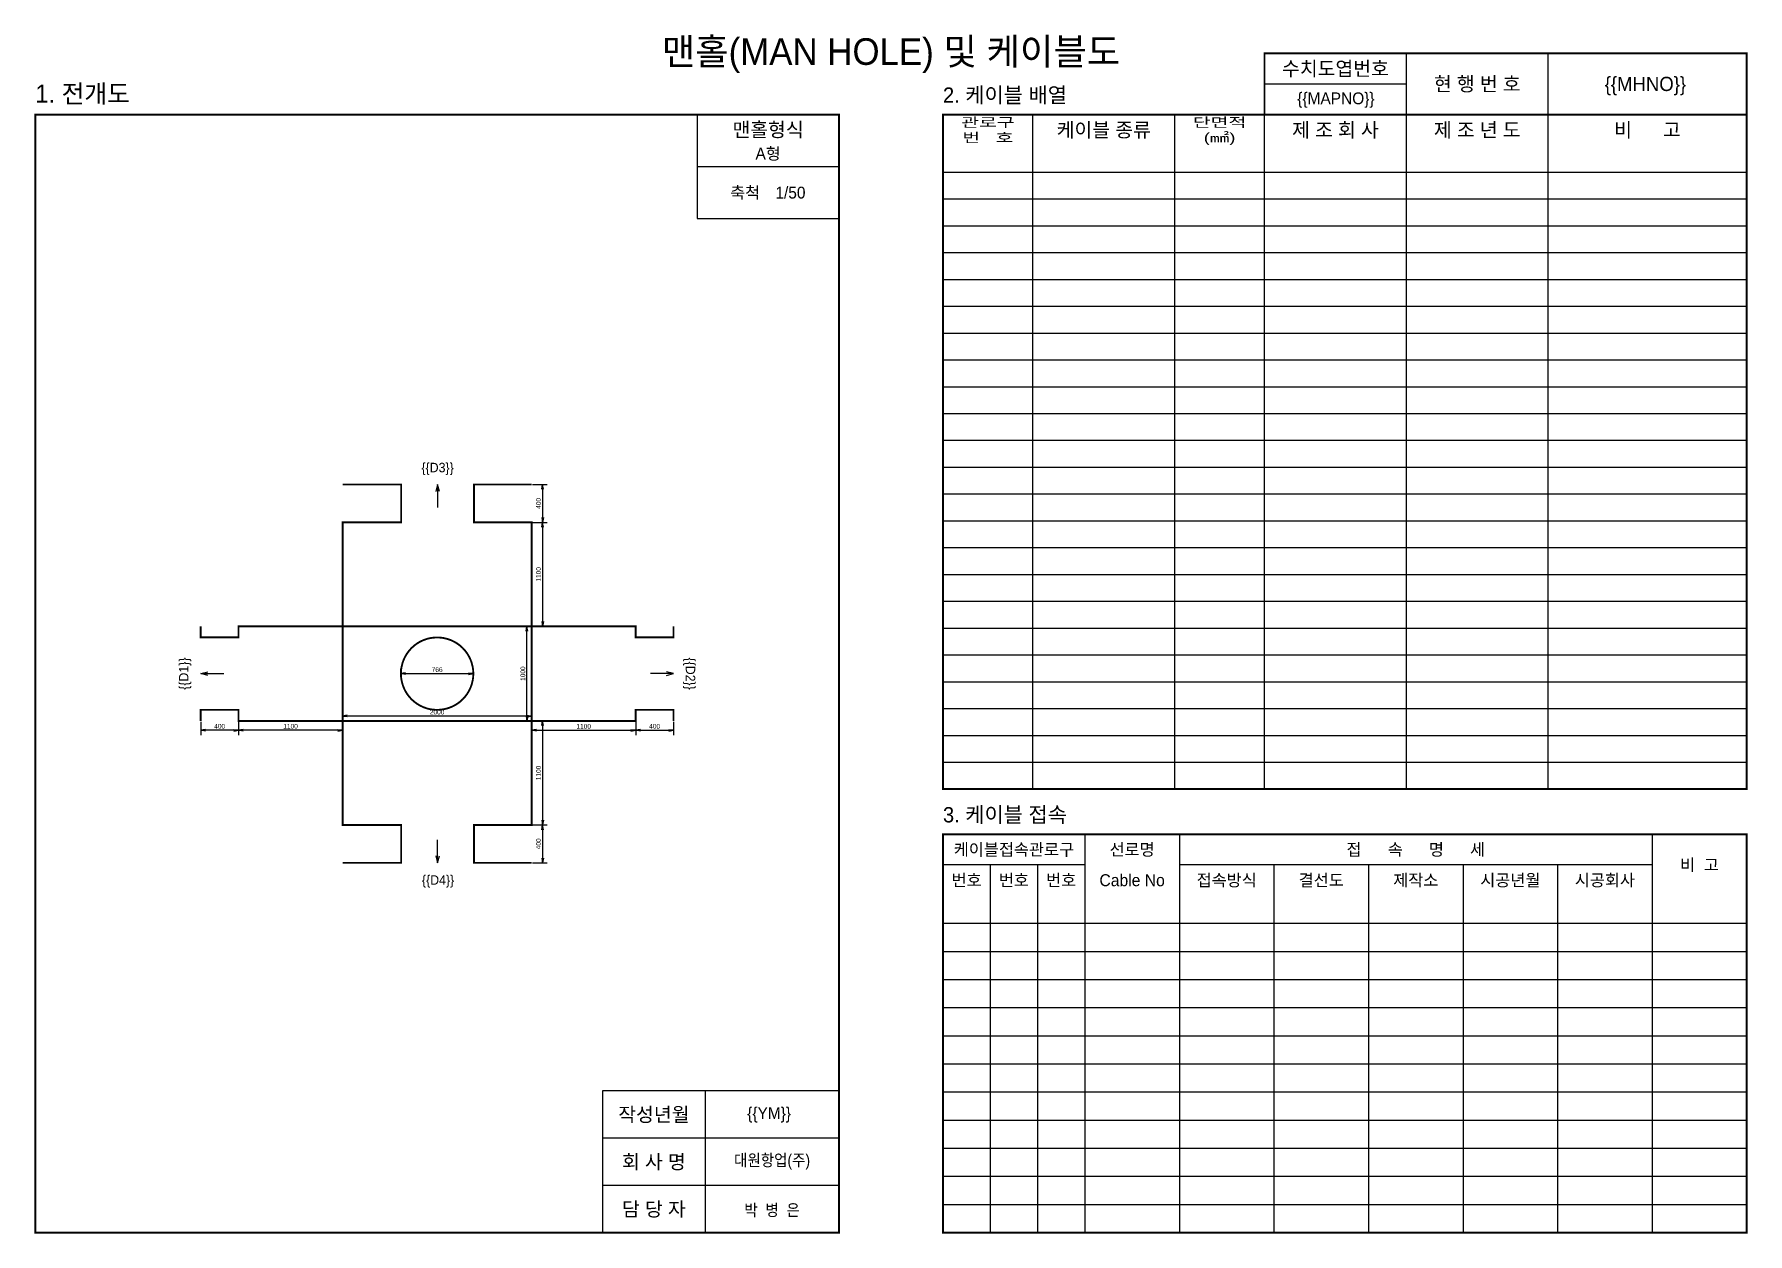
# Model space of a CAD drawing. Extents: x 135919 to 154040, y -156401 to -143717.
import ezdxf
from ezdxf.enums import TextEntityAlignment as Align

# ---------------------------------------------------------------- set-up
doc = ezdxf.new("R2010")
doc.units = 0
doc.header["$LTSCALE"] = 300
doc.linetypes.add('DASHED2', pattern=[0.375, 0.25, -0.125])
for name, color, linetype in [('arrow', 5, 'Continuous'), ('Attr', 7, 'Continuous'), ('con', 7, 'Continuous'), ('Dim', 5, 'Continuous'), ('FORM', 5, 'Continuous'), ('Form_Text', 7, 'Continuous'), ('mh', 7, 'Continuous')]:
    doc.layers.add(name, color=color, linetype=linetype)
doc.styles.add('Attr', font='')
doc.styles.add('DIM', font='')
doc.styles.add('Form_Text', font='')
doc.styles.get('Attr').set_extended_font_data('굴림')
doc.styles.get('DIM').set_extended_font_data('굴림')
doc.styles.get('Form_Text').set_extended_font_data('돋움')
doc.dimstyles.new('hjmh', dxfattribs={"dimscale": 0, "dimtxt": 50, "dimasz": 50, "dimexe": 50, "dimexo": 10, "dimgap": 17, "dimtad": 1, "dimdec": 0, "dimtxsty": 'DIM', "dimblk": 'OPEN', "dimcen": 2.5, "dimclrd": 5, "dimclre": 5, "dimclrt": 5, "dimazin": 3, "dimtfac": 10, "dimtdec": 0, "dimtmove": 2, "dimatfit": 3, "dimldrblk": 'OPEN'})

# ---------------------------------------------------------------- blocks, each defined once
blk = doc.blocks.new('_Open')
at = {"color": 0, "linetype": 'ByBlock', "lineweight": -2}
for p, q in [((-1, 0.17), (0, 0)), ((-1, -0.17), (0, 0)), ((0, 0), (-1, 0))]:
    blk.add_line(p, q, dxfattribs=at)
blk = doc.blocks.new('*D2')
at = {"layer": 'Defpoints', "color": 0, "transparency": 16777216}
for p in [(141129, -149978), (141180, -149978), (141180, -150978)]:
    blk.add_point(p, dxfattribs=at)
at = {"layer": 'Dim', "color": 5, "lineweight": -2, "transparency": 16777216}
for p, q in [((141170, -149978), (141079, -149978)), ((141129, -150928), (141129, -150028)), ((141170, -150978), (141079, -150978))]:
    blk.add_line(p, q, dxfattribs=at)
at = {"layer": 'Dim', "color": 5, "lineweight": -2, "transparency": 16777216, "xscale": 50, "yscale": 50, "zscale": 50}
for p, rotation in [((141129, -149978), 90), ((141129, -150978), 270)]:
    blk.add_blockref('_Open', p, dxfattribs=dict(at, rotation=rotation))
at = {"layer": 'Dim', "color": 5, "transparency": 16777216, "insert": (141087, -150478), "char_height": 50, "attachment_point": 5, "rotation": 90, "style": 'DIM'}
blk.add_mtext('\\A1;1000', dxfattribs=at)
blk = doc.blocks.new('*D3')
at = {"layer": 'Defpoints', "color": 0, "transparency": 16777216}
for p in [(139180, -150918), (139180, -150927), (141180, -150978)]:
    blk.add_point(p, dxfattribs=at)
at = {"layer": 'Dim', "color": 5, "lineweight": -2, "transparency": 16777216}
for p, q in [((139180, -150928), (139180, -150977)), ((141130, -150927), (139230, -150927)), ((141180, -150968), (141180, -150877))]:
    blk.add_line(p, q, dxfattribs=at)
at = {"layer": 'Dim', "color": 5, "lineweight": -2, "transparency": 16777216, "xscale": 50, "yscale": 50, "zscale": 50, "rotation": 180}
blk.add_blockref('_Open', (139180, -150927), dxfattribs=at)
at = {"layer": 'Dim', "color": 5, "lineweight": -2, "transparency": 16777216, "xscale": 50, "yscale": 50, "zscale": 50}
blk.add_blockref('_Open', (141180, -150927), dxfattribs=at)
at = {"layer": 'Dim', "color": 5, "transparency": 16777216, "insert": (140180, -150885), "char_height": 50, "attachment_point": 5, "style": 'DIM'}
blk.add_mtext('\\A1;2000', dxfattribs=at)
blk = doc.blocks.new('arrow')
at = {"layer": 'Dim', "color": 0}
blk.add_line((-150, 0), (-487, 0), dxfattribs=at)
at = {"layer": 'Dim', "color": 0, "linetype": 'ByBlock'}
for p, q in [((-150, 40), (0, 0)), ((0, 0), (-150, -40)), ((0, 0), (-150, 0))]:
    blk.add_line(p, q, dxfattribs=at)
blk = doc.blocks.new('*D4')
at = {"layer": 'Defpoints', "color": 0, "transparency": 16777216}
for p in [(139797, -150478), (140563, -150478), (140563, -150478)]:
    blk.add_point(p, dxfattribs=at)
at = {"layer": 'mh', "color": 5, "lineweight": -2, "transparency": 16777216}
for p, q in [((139797, -150468), (139797, -150428)), ((139847, -150478), (140513, -150478)), ((140563, -150468), (140563, -150428))]:
    blk.add_line(p, q, dxfattribs=at)
at = {"layer": 'mh', "color": 5, "lineweight": -2, "transparency": 16777216, "xscale": 50, "yscale": 50, "zscale": 50, "rotation": 180}
blk.add_blockref('_Open', (139797, -150478), dxfattribs=at)
at = {"layer": 'mh', "color": 5, "lineweight": -2, "transparency": 16777216, "xscale": 50, "yscale": 50, "zscale": 50}
blk.add_blockref('_Open', (140563, -150478), dxfattribs=at)
at = {"layer": 'mh', "color": 5, "transparency": 16777216, "insert": (140180, -150436), "char_height": 50, "attachment_point": 5, "style": 'DIM'}
blk.add_mtext('\\A1;766', dxfattribs=at)
blk = doc.blocks.new('*D5')
at = {"layer": 'Defpoints', "color": 0, "transparency": 16777216}
for p in [(141180, -150978), (141180, -152078), (141295, -152078)]:
    blk.add_point(p, dxfattribs=at)
at = {"layer": 'Dim', "color": 5, "lineweight": -2, "transparency": 16777216}
for p, q in [((141190, -150978), (141345, -150978)), ((141295, -151028), (141295, -152028)), ((141190, -152078), (141345, -152078))]:
    blk.add_line(p, q, dxfattribs=at)
at = {"layer": 'Dim', "color": 5, "lineweight": -2, "transparency": 16777216, "xscale": 50, "yscale": 50, "zscale": 50}
for p, rotation in [((141295, -150978), 90), ((141295, -152078), 270)]:
    blk.add_blockref('_Open', p, dxfattribs=dict(at, rotation=rotation))
at = {"layer": 'Dim', "color": 5, "transparency": 16777216, "insert": (141252, -151528), "char_height": 50, "attachment_point": 5, "rotation": 90, "style": 'DIM'}
blk.add_mtext('\\A1;1100', dxfattribs=at)
blk = doc.blocks.new('*D6')
at = {"layer": 'Defpoints', "color": 0, "transparency": 16777216}
for p in [(141180, -150978), (142280, -150978), (142280, -151077)]:
    blk.add_point(p, dxfattribs=at)
at = {"layer": 'Dim', "color": 5, "lineweight": -2, "transparency": 16777216}
for p, q in [((141180, -150988), (141180, -151127)), ((141230, -151077), (142230, -151077)), ((142280, -150988), (142280, -151127))]:
    blk.add_line(p, q, dxfattribs=at)
at = {"layer": 'Dim', "color": 5, "lineweight": -2, "transparency": 16777216, "xscale": 50, "yscale": 50, "zscale": 50, "rotation": 180}
blk.add_blockref('_Open', (141180, -151077), dxfattribs=at)
at = {"layer": 'Dim', "color": 5, "lineweight": -2, "transparency": 16777216, "xscale": 50, "yscale": 50, "zscale": 50}
blk.add_blockref('_Open', (142280, -151077), dxfattribs=at)
at = {"layer": 'Dim', "color": 5, "transparency": 16777216, "insert": (141730, -151035), "char_height": 50, "attachment_point": 5, "style": 'DIM'}
blk.add_mtext('\\A1;1100', dxfattribs=at)
blk = doc.blocks.new('*D7')
at = {"layer": 'Defpoints', "color": 0, "transparency": 16777216}
for p in [(142280, -150978), (142680, -150978), (142680, -151077)]:
    blk.add_point(p, dxfattribs=at)
at = {"layer": 'Dim', "color": 5, "lineweight": -2, "transparency": 16777216}
for p, q in [((142280, -150988), (142280, -151127)), ((142330, -151077), (142630, -151077)), ((142680, -150988), (142680, -151127))]:
    blk.add_line(p, q, dxfattribs=at)
at = {"layer": 'Dim', "color": 5, "lineweight": -2, "transparency": 16777216, "xscale": 50, "yscale": 50, "zscale": 50, "rotation": 180}
blk.add_blockref('_Open', (142280, -151077), dxfattribs=at)
at = {"layer": 'Dim', "color": 5, "lineweight": -2, "transparency": 16777216, "xscale": 50, "yscale": 50, "zscale": 50}
blk.add_blockref('_Open', (142680, -151077), dxfattribs=at)
at = {"layer": 'Dim', "color": 5, "transparency": 16777216, "insert": (142480, -151035), "char_height": 50, "attachment_point": 5, "style": 'DIM'}
blk.add_mtext('\\A1;400', dxfattribs=at)
blk = doc.blocks.new('*D8')
at = {"layer": 'Defpoints', "color": 0, "transparency": 16777216}
for p in [(141180, -152078), (141180, -152478), (141295, -152478)]:
    blk.add_point(p, dxfattribs=at)
at = {"layer": 'Dim', "color": 5, "lineweight": -2, "transparency": 16777216}
for p, q in [((141190, -152078), (141345, -152078)), ((141295, -152128), (141295, -152428)), ((141190, -152478), (141345, -152478))]:
    blk.add_line(p, q, dxfattribs=at)
at = {"layer": 'Dim', "color": 5, "lineweight": -2, "transparency": 16777216, "xscale": 50, "yscale": 50, "zscale": 50}
for p, rotation in [((141295, -152078), 90), ((141295, -152478), 270)]:
    blk.add_blockref('_Open', p, dxfattribs=dict(at, rotation=rotation))
at = {"layer": 'Dim', "color": 5, "transparency": 16777216, "insert": (141252, -152278), "char_height": 50, "attachment_point": 5, "rotation": 90, "style": 'DIM'}
blk.add_mtext('\\A1;400', dxfattribs=at)
blk = doc.blocks.new('*D9')
at = {"layer": 'Defpoints', "color": 0, "transparency": 16777216}
for p in [(138080, -150978), (138080, -151077), (139180, -150978)]:
    blk.add_point(p, dxfattribs=at)
at = {"layer": 'Dim', "color": 5, "lineweight": -2, "transparency": 16777216}
for p, q in [((138080, -150988), (138080, -151127)), ((139130, -151077), (138130, -151077)), ((139180, -150988), (139180, -151127))]:
    blk.add_line(p, q, dxfattribs=at)
at = {"layer": 'Dim', "color": 5, "lineweight": -2, "transparency": 16777216, "xscale": 50, "yscale": 50, "zscale": 50, "rotation": 180}
blk.add_blockref('_Open', (138080, -151077), dxfattribs=at)
at = {"layer": 'Dim', "color": 5, "lineweight": -2, "transparency": 16777216, "xscale": 50, "yscale": 50, "zscale": 50}
blk.add_blockref('_Open', (139180, -151077), dxfattribs=at)
at = {"layer": 'Dim', "color": 5, "transparency": 16777216, "insert": (138630, -151035), "char_height": 50, "attachment_point": 5, "style": 'DIM'}
blk.add_mtext('\\A1;1100', dxfattribs=at)
blk = doc.blocks.new('*D10')
at = {"layer": 'Defpoints', "color": 0, "transparency": 16777216}
for p in [(137680, -150978), (137680, -151077), (138080, -150978)]:
    blk.add_point(p, dxfattribs=at)
at = {"layer": 'Dim', "color": 5, "lineweight": -2, "transparency": 16777216}
for p, q in [((137680, -150988), (137680, -151127)), ((138030, -151077), (137730, -151077)), ((138080, -150988), (138080, -151127))]:
    blk.add_line(p, q, dxfattribs=at)
at = {"layer": 'Dim', "color": 5, "lineweight": -2, "transparency": 16777216, "xscale": 50, "yscale": 50, "zscale": 50, "rotation": 180}
blk.add_blockref('_Open', (137680, -151077), dxfattribs=at)
at = {"layer": 'Dim', "color": 5, "lineweight": -2, "transparency": 16777216, "xscale": 50, "yscale": 50, "zscale": 50}
blk.add_blockref('_Open', (138080, -151077), dxfattribs=at)
at = {"layer": 'Dim', "color": 5, "transparency": 16777216, "insert": (137880, -151035), "char_height": 50, "attachment_point": 5, "style": 'DIM'}
blk.add_mtext('\\A1;400', dxfattribs=at)
blk = doc.blocks.new('*D11')
at = {"layer": 'Defpoints', "color": 0, "transparency": 16777216}
for p in [(141180, -148878), (141180, -149978), (141295, -149978)]:
    blk.add_point(p, dxfattribs=at)
at = {"layer": 'Dim', "color": 5, "lineweight": -2, "transparency": 16777216}
for p, q in [((141190, -148878), (141345, -148878)), ((141295, -148928), (141295, -149928)), ((141190, -149978), (141345, -149978))]:
    blk.add_line(p, q, dxfattribs=at)
at = {"layer": 'Dim', "color": 5, "lineweight": -2, "transparency": 16777216, "xscale": 50, "yscale": 50, "zscale": 50}
for p, rotation in [((141295, -148878), 90), ((141295, -149978), 270)]:
    blk.add_blockref('_Open', p, dxfattribs=dict(at, rotation=rotation))
at = {"layer": 'Dim', "color": 5, "transparency": 16777216, "insert": (141252, -149428), "char_height": 50, "attachment_point": 5, "rotation": 90, "style": 'DIM'}
blk.add_mtext('\\A1;1100', dxfattribs=at)
blk = doc.blocks.new('*D12')
at = {"layer": 'Defpoints', "color": 0, "transparency": 16777216}
for p in [(141180, -148478), (141180, -148878), (141295, -148878)]:
    blk.add_point(p, dxfattribs=at)
at = {"layer": 'Dim', "color": 5, "lineweight": -2, "transparency": 16777216}
for p, q in [((141190, -148478), (141345, -148478)), ((141295, -148528), (141295, -148828)), ((141190, -148878), (141345, -148878))]:
    blk.add_line(p, q, dxfattribs=at)
at = {"layer": 'Dim', "color": 5, "lineweight": -2, "transparency": 16777216, "xscale": 50, "yscale": 50, "zscale": 50}
for p, rotation in [((141295, -148478), 90), ((141295, -148878), 270)]:
    blk.add_blockref('_Open', p, dxfattribs=dict(at, rotation=rotation))
at = {"layer": 'Dim', "color": 5, "transparency": 16777216, "insert": (141252, -148678), "char_height": 50, "attachment_point": 5, "rotation": 90, "style": 'DIM'}
blk.add_mtext('\\A1;400', dxfattribs=at)

msp = doc.modelspace()

# ---------------------------------------------------------------- linework, layer by layer
at = {"layer": 'con', "lineweight": 0, "const_width": 20}
for points in [[(139179.9, -149978.2), (139179.9, -148878.2), (139799.9, -148878.2), (139799.9, -148478.2), (139179.9, -148478.2)], [(141179.9, -149978.2), (141179.9, -148878.2), (140569.9, -148878.2), (140569.9, -148478.2), (141179.9, -148478.2)], [(139179.9, -149978.2), (138079.9, -149978.2), (138079.9, -150095.2), (137679.9, -150095.2), (137679.9, -149978.2)], [(141179.9, -149978.2), (142279.9, -149978.2), (142279.9, -150095.2), (142679.9, -150095.2), (142679.9, -149978.2)], [(139179.9, -150978.2), (138079.9, -150978.2), (138079.9, -150861.2), (137679.9, -150861.2), (137679.9, -150978.2)], [(141179.9, -150978.2), (142279.9, -150978.2), (142279.9, -150861.2), (142679.9, -150861.2), (142679.9, -150978.2)], [(139179.9, -150978.2), (139179.9, -152078.2), (139799.9, -152078.2), (139799.9, -152478.2), (139179.9, -152478.2)], [(141179.9, -152478.2), (140569.9, -152478.2), (140569.9, -152078.2), (141179.9, -152078.2), (141179.9, -150978.2)]]:
    msp.add_lwpolyline(points, dxfattribs=at)
msp.add_lwpolyline([(141179.9, -149978.2), (139179.9, -149978.2), (139179.9, -150978.2), (141179.9, -150978.2)], close=True, dxfattribs=at)
at = {"layer": 'FORM', "linetype": 'Continuous'}
for points, const_width in [([(148929.9, -144566.2), (148929.9, -143917.9), (150429.9, -143917.9), (154029.9, -143917.9), (154029.9, -144566.2)], 20.8), ([(135929.9, -144566.2), (144429.9, -144566.2), (144429.9, -156390.2), (135929.9, -156390.2), (135929.9, -144566.2)], 20.8), ([(154029.9, -151697.7), (145529.9, -151697.7), (145529.9, -144566.2), (154029.9, -144566.2), (154029.9, -151697.7)], 20.8), ([(145529.9, -144890.4), (154029.9, -144890.4)], 0.0833), ([(145529.9, -156390.2), (154029.9, -156390.2), (154029.9, -152176.1), (145529.9, -152176.1), (145529.9, -156390.2)], 20.8), ([(154029.9, -152824.4), (145529.9, -152824.4)], 0.0833)]:
    msp.add_lwpolyline(points, dxfattribs=dict(at, const_width=const_width))
for points in [[(150429.9, -151697.7), (150429.9, -143917.9)], [(151929.9, -151697.7), (151929.9, -143917.9)], [(148929.9, -144242.1), (150429.9, -144242.1)], [(142929.9, -144566.2), (142929.9, -145116.2), (142929.9, -145666.2), (144429.9, -145666.2)], [(146479.9, -151697.7), (146479.9, -144566.2)], [(147979.9, -151697.7), (147979.9, -144566.2)], [(148929.9, -151697.7), (148929.9, -144566.2)], [(142929.9, -145116.2), (144429.9, -145116.2)], [(145529.9, -145174.2), (154029.9, -145174.2)], [(145529.9, -145457.9), (154029.9, -145457.9)], [(145529.9, -145741.5), (154029.9, -145741.5)], [(145529.9, -146025.2), (154029.9, -146025.2)], [(145529.9, -146308.8), (154029.9, -146308.8)], [(145529.9, -146592.5), (154029.9, -146592.5)], [(145529.9, -146876.1), (154029.9, -146876.1)], [(145529.9, -147159.7), (154029.9, -147159.7)], [(145529.9, -147443.4), (154029.9, -147443.4)], [(145529.9, -147727), (154029.9, -147727)], [(145529.9, -148010.7), (154029.9, -148010.7)], [(145529.9, -148294.3), (154029.9, -148294.3)], [(145529.9, -148578), (154029.9, -148578)], [(145529.9, -148861.6), (154029.9, -148861.6)], [(145529.9, -149145.3), (154029.9, -149145.3)], [(145529.9, -149428.9), (154029.9, -149428.9)], [(145529.9, -149712.6), (154029.9, -149712.6)], [(145529.9, -149996.2), (154029.9, -149996.2)], [(145529.9, -150279.8), (154029.9, -150279.8)], [(145529.9, -150563.5), (154029.9, -150563.5)], [(145529.9, -150847.1), (154029.9, -150847.1)], [(145529.9, -151130.8), (154029.9, -151130.8)], [(145529.9, -151414.4), (154029.9, -151414.4)], [(147029.9, -152176.1), (147029.9, -156390.2)], [(148029.9, -152176.1), (148029.9, -156390.2)], [(153029.9, -152176.1), (153029.9, -156390.2)], [(147029.9, -152500.2), (145529.9, -152500.2)], [(146029.9, -152500.2), (146029.9, -156390.2)], [(146529.9, -152500.2), (146529.9, -156390.2)], [(153029.9, -152500.2), (148029.9, -152500.2)], [(149029.9, -152500.2), (149029.9, -156390.2)], [(150029.9, -152500.2), (150029.9, -156390.2)], [(151029.9, -152500.2), (151029.9, -156390.2)], [(152029.9, -152500.2), (152029.9, -156390.2)], [(154029.9, -153121.7), (145529.9, -153121.7)], [(154029.9, -153418.9), (145529.9, -153418.9)], [(154029.9, -153716.1), (145529.9, -153716.1)], [(154029.9, -154013.2), (145529.9, -154013.2)], [(154029.9, -154310.4), (145529.9, -154310.4)], [(154029.9, -154607.6), (145529.9, -154607.6)], [(144429.9, -154890.2), (141929.9, -154890.2), (141929.9, -156390.2)], [(154029.9, -154904.7), (145529.9, -154904.7)], [(154029.9, -155201.9), (145529.9, -155201.9)], [(144429.9, -155390.2), (141929.9, -155390.2)], [(154029.9, -155499.1), (145529.9, -155499.1)], [(154029.9, -155796.2), (145529.9, -155796.2)], [(144429.9, -155890.2), (141929.9, -155890.2)], [(154029.9, -156093.4), (145529.9, -156093.4)]]:
    msp.add_lwpolyline(points, dxfattribs=at)
at = {"layer": 'FORM'}
msp.add_lwpolyline([(143014.1, -154890.2), (143014.1, -156390.2)], dxfattribs=at)
at = {"layer": 'mh', "linetype": 'DASHED2', "lineweight": 0, "const_width": 19.7}
msp.add_lwpolyline([(140562.9, -150478.2, 1), (139796.9, -150478.2, 1), (140562.9, -150478.2, 1)], format="xyb", dxfattribs=at)

# ---------------------------------------------------------------- block references
at = {"layer": 'arrow', "yscale": 0.5, "zscale": 0.5}
for p, xscale, rotation in [((140184.9, -148478.2), -0.5, 270), ((137679.9, -150478.2), 0.5, 180), ((142679.9, -150478.2), -0.5, 180), ((140184.9, -152478.2), -0.5, 90)]:
    msp.add_blockref('arrow', p, dxfattribs=dict(at, xscale=xscale, rotation=rotation))

# ---------------------------------------------------------------- texts
at = {"layer": 'Attr'}
for s, height, style, p in [('{{MHNO}}', 150, 'Attr', (152957.9, -144242.1)), ('{{MAPNO}}', 125, 'Attr', (149685.1, -144394.3)), ('A형', 125, 'Attr', (143679.9, -144978.7)), ('1/50', 125, 'Attr', (143916.4, -145391.2)), ('{{D3}}', 100, 'DIM', (140184.9, -148298.5)), ('{{D4}}', 100, 'DIM', (140189.8, -152659.8)), ('{{YM}}', 125, 'Attr', (143691.1, -155125))]:
    msp.add_text(s, height=height, dxfattribs=dict(at, style=style)).set_placement(p, align=Align.MIDDLE_CENTER)
at = {"layer": 'Attr', "style": 'DIM'}
for s, rotation, p in [('{{D1}}', 90, (137500.2, -150478.2)), ('{{D2}}', 270, (142859.6, -150478.2))]:
    msp.add_text(s, height=100, rotation=rotation, dxfattribs=at).set_placement(p, align=Align.MIDDLE_CENTER)
at = {"layer": 'Attr', "style": 'Attr', "width": 0.9}
for s, p in [('대원항업(주)', (143722.3, -155623)), ('박  병  은', (143722.3, -156150))]:
    msp.add_text(s, height=125, dxfattribs=at).set_placement(p, align=Align.MIDDLE_CENTER)
at = {"layer": 'Form_Text', "style": 'Form_Text'}
for s, height, p in [('맨홀(MAN HOLE) 및 케이블도', 281.637, (144979.9, -143899.6)), ('수치도엽번호', 150, (149679.9, -144080)), ('현 행 번 호', 150, (151179.9, -144242.1)), ('맨홀형식', 150, (143679.9, -144725.9)), ('케이블 종류', 150, (147229.9, -144728.3)), ('제 조 회 사', 150, (149679.9, -144728.3)), ('제 조 년 도', 150, (151179.9, -144728.3)), ('비      고', 150, (152979.9, -144728.3)), ('축척', 125, (143436.5, -145391.2)), ('작성년월', 150, (142472, -155140.2)), ('회 사 명', 150, (142472, -155640.2)), ('담 당 자', 150, (142472, -156140.2))]:
    msp.add_text(s, height=height, dxfattribs=at).set_placement(p, align=Align.MIDDLE_CENTER)
for s, height, p in [('1. 전개도', 191.67, (135929.9, -144441.2)), ('2. 케이블 배열', 161.94, (145529.9, -144441.2)), ('3. 케이블 접속', 161.94, (145529.9, -152051.1))]:
    msp.add_text(s, height=height, dxfattribs=at).set_placement(p)
at = {"layer": 'Form_Text', "style": 'Form_Text', "width": 1.5}
for s, p in [('관로구', (146004.9, -144647.3)), ('단면적', (148454.9, -144647.3)), ('번   호', (146004.9, -144809.4)), ('(㎟)', (148454.9, -144809.4))]:
    msp.add_text(s, height=100, dxfattribs=at).set_placement(p, align=Align.MIDDLE_CENTER)
at = {"layer": 'Form_Text', "linetype": 'Continuous', "style": 'Attr'}
for s, height, p in [('케이블접속관로구', 126.74, (146279.9, -152338.2)), ('선로명', 126.74, (147529.9, -152338.2)), ('접      속      명      세', 126.736, (150529.9, -152338.2)), ('비  고', 126.74, (153529.9, -152500.2)), ('번호', 126.74, (145779.9, -152662.3)), ('번호', 126.74, (146279.9, -152662.3)), ('번호', 126.74, (146779.9, -152662.3)), ('Cable No', 126.74, (147529.9, -152662.3)), ('접속방식', 126.74, (148529.9, -152662.3)), ('결선도', 126.74, (149529.9, -152662.3)), ('제작소', 126.74, (150529.9, -152662.3)), ('시공년월', 126.74, (151529.9, -152662.3)), ('시공회사', 126.74, (152529.9, -152662.3))]:
    msp.add_text(s, height=height, dxfattribs=at).set_placement(p, align=Align.MIDDLE_CENTER)

# ---------------------------------------------------------------- dimensions: what is measured, and where the dimension line sits
at = {"layer": 'Dim'}
for p1, p2, distance, picture, middle in [((141179.9, -148478.2), (141179.9, -148878.2), 114.8, '*D12', (141252.1, -148678.2)), ((141179.9, -148878.2), (141179.9, -149978.2), 114.8, '*D11', (141252.1, -149428.2)), ((138079.9, -150978.2), (137679.9, -150978.2), 99.2, '*D10', (137879.9, -151034.8)), ((139179.9, -150978.2), (138079.9, -150978.2), 99.2, '*D9', (138629.9, -151034.8)), ((141179.9, -150978.2), (141179.9, -152078.2), 114.8, '*D5', (141252.1, -151528.2)), ((141179.9, -150978.2), (142279.9, -150978.2), -99.2, '*D6', (141729.9, -151034.8)), ((142279.9, -150978.2), (142679.9, -150978.2), -99.2, '*D7', (142479.9, -151034.8)), ((141179.9, -152078.2), (141179.9, -152478.2), 114.8, '*D8', (141252.1, -152278.2))]:
    dim = msp.add_aligned_dim(p1=p1, p2=p2, distance=distance, dimstyle='hjmh', override={"dimscale": 1}, dxfattribs=at)
    dim.commit()
    dim.dimension.update_dxf_attribs({"geometry": picture, "text_midpoint": middle})
for base, p2, angle, picture, middle in [((141129.2, -149978.2), (141179.9, -149978.2), 270, '*D2', (141086.5, -150478.2)), ((139179.9, -150927.3), (139179.9, -150918.2), 180, '*D3', (140179.9, -150884.7))]:
    dim = msp.add_linear_dim(base=base, p1=(141179.9, -150978.2), p2=p2, angle=angle, dimstyle='hjmh', override={"dimscale": 1, "dimzin": 8}, dxfattribs=at)
    dim.commit()
    dim.dimension.update_dxf_attribs({"geometry": picture, "text_midpoint": middle})
at = {"layer": 'mh', "color": 1}
dim = msp.add_aligned_dim(p1=(139796.9, -150478.2), p2=(140562.9, -150478.2), distance=0, dimstyle='hjmh', override={"dimscale": 1}, dxfattribs=at)
dim.commit()
dim.dimension.update_dxf_attribs({"geometry": '*D4', "text_midpoint": (140179.9, -150435.6)})

doc.saveas('drawing.dxf')
